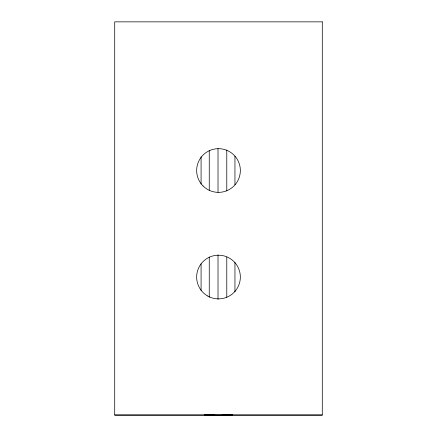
<?xml version="1.0" encoding="UTF-8"?>
<svg xmlns="http://www.w3.org/2000/svg" width="437" height="437" viewBox="0 0 437 437"><rect width="100%" height="100%" fill="white"/><g stroke="black" fill="none" stroke-linecap="round" stroke-linejoin="round"><path stroke-width="0.66" d="M114.713 414.97L322.288 414.97M214.824 415.068L204.298 415.052L232.703 415.052L222.176 415.03M234.948 156.135L234.948 184.775M234.948 262.5L234.948 291.818M226.781 150L226.781 190.909M226.781 257.049L226.781 297.275M218.014 148.635L218.014 192.275M218.014 255L218.014 299.318M209.252 150.683L209.252 190.226M209.252 257.049L209.252 297.275M201.08 156.817L201.08 184.092M201.08 263.866L201.08 290.458M322.288 21.85L114.713 21.85L114.713 415.15L322.288 415.15L322.288 21.85M203.052 185.971A21.85 21.85 0 0 0 239.607 176.177A21.85 21.85 0 0 0 212.846 149.416A21.85 21.85 0 0 0 203.052 185.971M207.575 295.964A21.85 21.85 0 0 0 240.35 277.042A21.85 21.85 0 0 0 207.575 258.12A21.85 21.85 0 0 0 207.575 295.964"/></g></svg>
